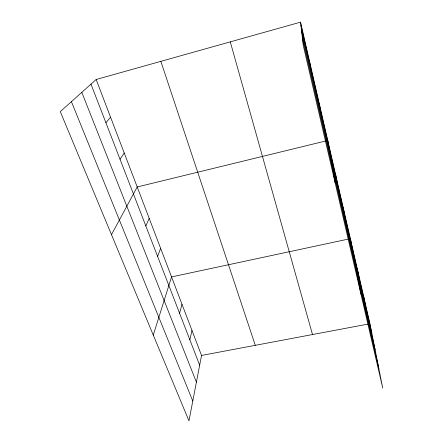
<?xml version="1.0" encoding="UTF-8"?>
<svg xmlns="http://www.w3.org/2000/svg" width="443" height="443" viewBox="0 0 443 443"><rect width="100%" height="100%" fill="white"/><g stroke="black" fill="none" stroke-linecap="round" stroke-linejoin="round"><path stroke-width="0.66" d="M96.164 79.496L201.537 355.447L188.973 420.85L60.276 111.625L96.164 79.496L300.548 22.15L369.949 323.728L382.724 388.062L303.2 45.153L300.548 22.15M189.848 339.803L191.974 330.406M179.587 313.267L181.99 304.252M153.272 335.069L171.552 276.919L348.364 239.087M157.608 256.431L160.632 248.324M145.819 225.947L149.197 218.371M111.486 234.674L137.203 186.968L325.804 140.963M120.031 159.27L124.223 152.979M105.899 122.717L110.562 117.207M201.537 355.447L367.928 324.11M71.417 101.652L192.777 401.042M81.805 92.349L196.404 382.171M90.981 84.137L199.666 365.187M160.848 61.35L255.284 345.324M230.282 41.863L312.509 334.548M302.37 37.954L378.837 368.476M300.93 25.439L371.843 333.252M301.605 31.287L375.149 349.898M363.72 296.66L365.508 305.77M357.202 268.336L358.88 276.98M350.374 238.655L360.934 294.086M343.209 207.529L344.615 215.071M335.689 174.841L336.935 181.735M327.781 140.481L335.168 182.987M319.198 103.18L320.062 108.496M310.133 63.798L310.77 68.161"/></g></svg>
